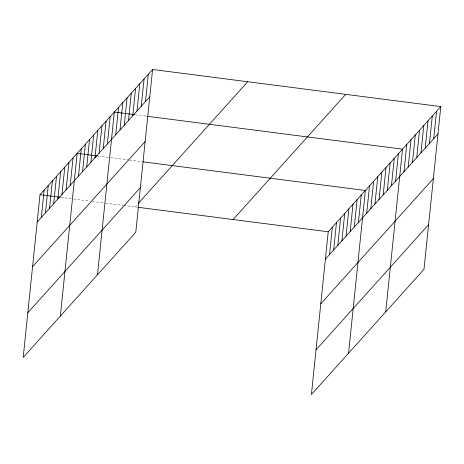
<?xml version="1.0" encoding="UTF-8"?>
<svg xmlns="http://www.w3.org/2000/svg" width="464" height="464" viewBox="0 0 464 464"><rect width="100%" height="100%" fill="white"/><g stroke="black" fill="none" stroke-linecap="round" stroke-linejoin="round"><path stroke-width="0.35" stroke-dasharray="2.32 1.74" d="M135.128 206.915L137.419 204.369M135.291 114.747L146.485 116.191M98.148 156.061L110.032 157.592M110.734 157.679L128.917 160.022M129.613 160.115L142.204 161.733M60.999 197.374L72.883 198.905M73.585 198.992L89.668 201.063M92.469 201.422L105.055 203.046M105.757 203.133L123.238 205.39M123.94 205.477L137.228 207.188"/><path stroke-width="0.7" d="M152.586 69.484L40.014 194.671L23.2 357.402L135.772 232.215L152.586 69.484L440.8 106.598L423.986 269.329L311.414 394.516L328.228 231.785L440.8 106.598M41.313 217.454L44.144 190.078M45.443 212.86L48.273 185.49M49.573 208.272L52.397 180.902M53.696 203.684L56.527 176.308M57.826 199.091L60.656 171.721M61.956 194.503L64.78 167.127M66.079 189.909L68.91 162.539M70.209 185.322L73.039 157.951M60.349 316.088L77.163 153.358L97.446 155.968M78.462 176.14L81.293 148.77M82.592 171.552L85.422 144.176M86.716 166.959L89.546 139.589M90.845 162.371L93.676 134.995M94.975 157.783L97.805 130.407M99.099 153.19L101.929 125.819M103.228 148.602L106.059 121.226M107.358 144.008L110.183 116.638M97.498 274.781L114.312 112.044L134.595 114.66M115.739 134.693L118.564 107.317M119.99 129.961L122.821 102.59M124.242 125.234L127.072 97.858M128.493 120.501L131.324 93.131M132.745 115.774L135.575 88.404M137.002 111.047L139.826 83.671M141.253 106.314L144.084 78.944M145.505 101.587L148.335 74.211M329.527 254.568L332.357 227.198M333.657 249.98L336.487 222.604M337.786 245.386L340.611 218.016M341.91 240.799L344.74 213.423M346.04 236.205L348.87 208.835M350.169 231.617L352.994 204.247M354.293 227.029L357.123 199.653M358.423 222.436L361.253 195.066M348.563 353.203L365.377 190.472L142.9 161.826M366.676 213.254L369.506 185.884M370.806 208.667L373.636 181.291M374.929 204.079L377.76 176.703M379.059 199.485L381.889 172.115M383.189 194.897L386.013 167.521M387.312 190.304L390.143 162.934M391.442 185.716L394.272 158.34M395.572 181.128L398.396 153.752M385.712 311.895L402.526 149.164L147.181 116.278M403.953 171.808L406.777 144.432M408.204 167.075L411.029 139.705M412.455 162.348L415.286 134.978M416.707 157.621L419.537 130.245M420.958 152.888L423.789 125.518M425.215 148.161L428.04 120.785M429.467 143.428L432.297 116.058M433.718 138.701L436.549 111.331M37.19 222.041L149.756 96.86M32.573 266.713L145.139 141.526M27.817 312.73L140.383 187.549M138.336 203.348L247.695 81.734M233.119 219.536L345.692 94.349M325.403 259.156L437.97 133.974M320.786 303.827L433.353 178.64M316.03 349.85L428.597 224.663M40.014 194.671L60.297 197.281M137.924 207.28L328.228 231.785"/></g></svg>
